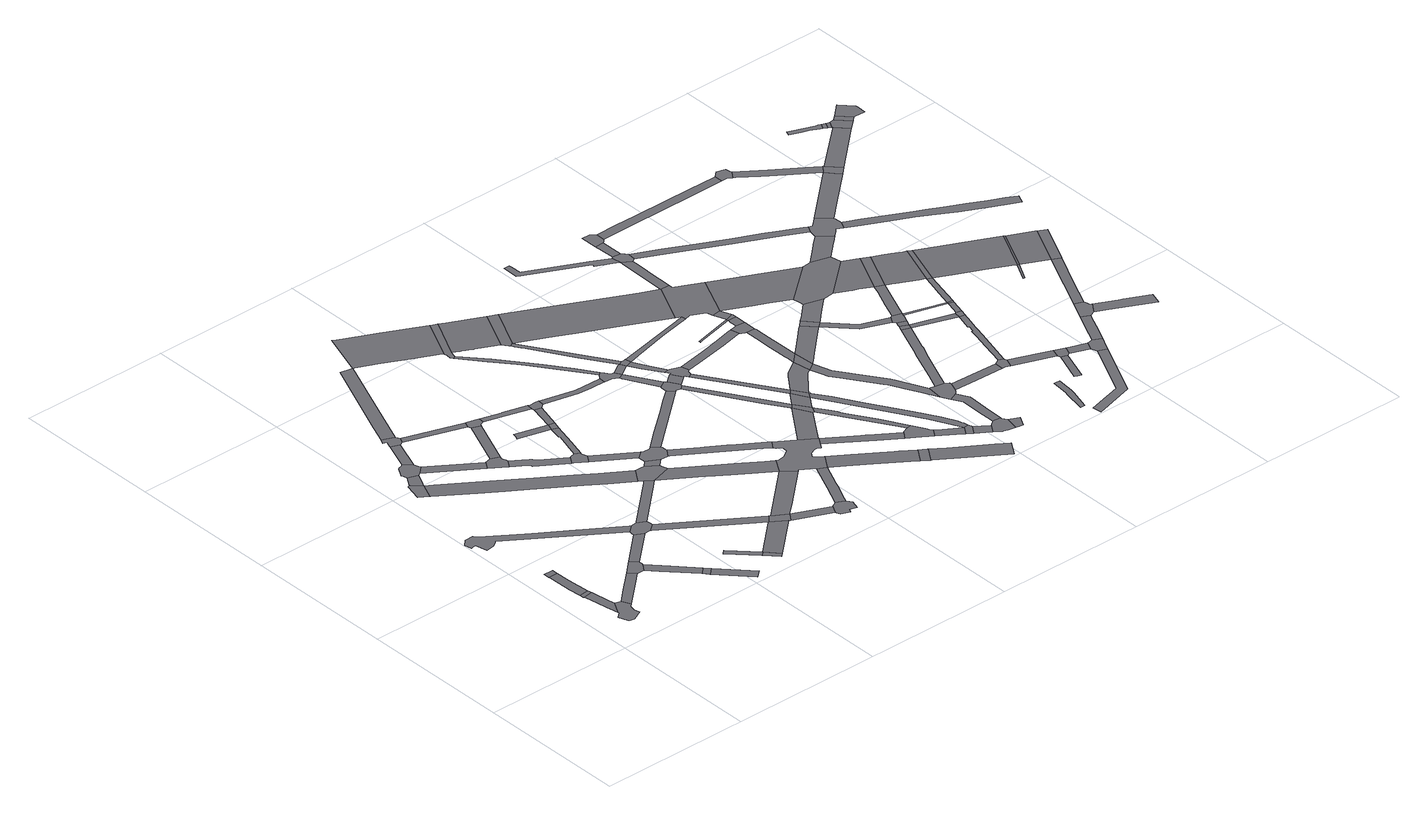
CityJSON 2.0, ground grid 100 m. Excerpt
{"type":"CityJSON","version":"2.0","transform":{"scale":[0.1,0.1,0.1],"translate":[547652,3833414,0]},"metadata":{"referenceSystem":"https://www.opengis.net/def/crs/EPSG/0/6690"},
"CityObjects":{
"road1":{"type":"Road","geometry":[{"type":"MultiSurface","lod":"1","boundaries":[[[0,1,2,3,4,5,6,7,8,9,10,11,12,13]]]}]},
"road2":{"type":"Road","attributes":{"RoadStructureAttribute.sectionType":"1"},"geometry":[{"type":"MultiSurface","lod":"1","boundaries":[[[14,15,16,17,18,19,20,21,2,1]]]}]},
"road3":{"type":"Road","geometry":[{"type":"MultiSurface","lod":"1","boundaries":[[[22,23,24,18,17]]]}]},
"road4":{"type":"Road","attributes":{"RoadStructureAttribute.sectionType":"1"},"geometry":[{"type":"MultiSurface","lod":"1","boundaries":[[[25,26,27,28,29,30,23,22]]]}]},
"road5":{"type":"Road","geometry":[{"type":"MultiSurface","lod":"1","boundaries":[[[31,32,33,27,26]]]}]},
"road6":{"type":"Road","attributes":{"RoadStructureAttribute.sectionType":"1"},"geometry":[{"type":"MultiSurface","lod":"1","boundaries":[[[34,35,13,12,36,37]]]}]},
"road7":{"type":"Road","geometry":[{"type":"MultiSurface","lod":"1","boundaries":[[[38,34,37,39,40,41,42,43,44,45]]]}]},
"road8":{"type":"Road","attributes":{"RoadStructureAttribute.sectionType":"1"},"geometry":[{"type":"MultiSurface","lod":"1","boundaries":[[[46,47,48,49,50,51,52,53,54,55,56,57,58,59,60,61,62,63]]]}]},
"road9":{"type":"Road","geometry":[{"type":"MultiSurface","lod":"1","boundaries":[[[64,65,66,67,68]]]}]},
"road10":{"type":"Road","attributes":{"RoadStructureAttribute.sectionType":"1"},"geometry":[{"type":"MultiSurface","lod":"1","boundaries":[[[69,70,64,68,71,72,73]]]}]},
"road11":{"type":"Road","attributes":{"RoadStructureAttribute.sectionType":"1"},"geometry":[{"type":"MultiSurface","lod":"1","boundaries":[[[74,42,41,75,76,77]]]}]},
"road12":{"type":"Road","geometry":[{"type":"MultiSurface","lod":"1","boundaries":[[[78,79,80,81,82,83,69,73,84,85,86,87]]]}]},
"road13":{"type":"Road","attributes":{"RoadStructureAttribute.sectionType":"1"},"geometry":[{"type":"MultiSurface","lod":"1","boundaries":[[[88,38,45,89,90]]]}]},
"road14":{"type":"Road","geometry":[{"type":"MultiSurface","lod":"1","boundaries":[[[77,76,91,92]]]}]},
"road15":{"type":"Road","attributes":{"RoadStructureAttribute.sectionType":"1"},"geometry":[{"type":"MultiSurface","lod":"1","boundaries":[[[92,91,93,94]]]}]},
"road16":{"type":"Road","attributes":{"RoadStructureAttribute.sectionType":"1"},"geometry":[{"type":"MultiSurface","lod":"1","boundaries":[[[95,78,87,96]]]}]},
"road17":{"type":"Road","attributes":{"RoadStructureAttribute.sectionType":"1"},"geometry":[{"type":"MultiSurface","lod":"1","boundaries":[[[85,84,97,98]]]}]},
"road18":{"type":"Road","geometry":[{"type":"MultiSurface","lod":"1","boundaries":[[[99,63,62,100,101,88,90,102,103,104,105,106]]]}]},
"road19":{"type":"Road","geometry":[{"type":"MultiSurface","lod":"1","boundaries":[[[107,108,109,110,95,96,111,112,113]]]}]},
"road20":{"type":"Road","attributes":{"RoadStructureAttribute.sectionType":"1"},"geometry":[{"type":"MultiSurface","lod":"1","boundaries":[[[114,115,116,117,118,119,120,121,68,67,122,123,124,125,126,127,128,129,130]]]}]},
"road21":{"type":"Road","attributes":{"RoadStructureAttribute.sectionType":"1"},"geometry":[{"type":"MultiSurface","lod":"1","boundaries":[[[131,132,133,134]]]}]},
"road22":{"type":"Road","geometry":[{"type":"MultiSurface","lod":"1","boundaries":[[[135,98,97,136,137,138,139,140,141]]]}]},
"road23":{"type":"Road","geometry":[{"type":"MultiSurface","lod":"1","boundaries":[[[134,133,142,143]]]}]},
"road24":{"type":"Road","attributes":{"RoadStructureAttribute.sectionType":"1"},"geometry":[{"type":"MultiSurface","lod":"1","boundaries":[[[112,111,144,145]]]}]},
"road25":{"type":"Road","attributes":{"RoadStructureAttribute.sectionType":"1"},"geometry":[{"type":"MultiSurface","lod":"1","boundaries":[[[146,147,148,149,99,106,150,151]]]}]},
"road26":{"type":"Road","attributes":{"RoadStructureAttribute.sectionType":"1"},"geometry":[{"type":"MultiSurface","lod":"1","boundaries":[[[152,153,154,155,107,113,156,157]]]}]},
"road27":{"type":"Road","attributes":{"RoadStructureAttribute.sectionType":"1"},"geometry":[{"type":"MultiSurface","lod":"1","boundaries":[[[103,102,158,159,160,161]]]}]},
"road28":{"type":"Road","attributes":{"RoadStructureAttribute.sectionType":"1"},"geometry":[{"type":"MultiSurface","lod":"1","boundaries":[[[162,163,164,137,136,165,166,167,168,169]]]}]},
"road29":{"type":"Road","attributes":{"RoadStructureAttribute.sectionType":"1"},"geometry":[{"type":"MultiSurface","lod":"1","boundaries":[[[170,135,141,171]]]}]},
"road30":{"type":"Road","attributes":{"RoadStructureAttribute.sectionType":"1"},"geometry":[{"type":"MultiSurface","lod":"1","boundaries":[[[160,172,134,143,173]]]}]},
"road31":{"type":"Road","geometry":[{"type":"MultiSurface","lod":"1","boundaries":[[[174,175,145,144,170,171,176,177,178,179]]]}]},
"road32":{"type":"Road","geometry":[{"type":"MultiSurface","lod":"1","boundaries":[[[180,181,182,183,169,168,184,185,186,187,188,189,190]]]}]},
"road33":{"type":"Road","geometry":[{"type":"MultiSurface","lod":"1","boundaries":[[[191,161,160,173,192,193,194,195]]]}]},
"road34":{"type":"Road","geometry":[{"type":"MultiSurface","lod":"1","boundaries":[[[196,197,130,129,146,151,198,199,200,201]]]}]},
"road35":{"type":"Road","geometry":[{"type":"MultiSurface","lod":"1","boundaries":[[[202,203,204,205,206]]]}]},
"road36":{"type":"Road","attributes":{"RoadStructureAttribute.sectionType":"1"},"geometry":[{"type":"MultiSurface","lod":"1","boundaries":[[[205,207,208,209,210,180,190,211,212,213]]]}]},
"road37":{"type":"Road","attributes":{"RoadStructureAttribute.sectionType":"1"},"geometry":[{"type":"MultiSurface","lod":"1","boundaries":[[[186,185,214,215]]]}]},
"road38":{"type":"Road","attributes":{"RoadStructureAttribute.sectionType":"1"},"geometry":[{"type":"MultiSurface","lod":"1","boundaries":[[[216,217,179,178,218,219,220]]]}]},
"road39":{"type":"Road","attributes":{"RoadStructureAttribute.sectionType":"1"},"geometry":[{"type":"MultiSurface","lod":"1","boundaries":[[[221,201,200,222]]]}]},
"road40":{"type":"Road","geometry":[{"type":"MultiSurface","lod":"1","boundaries":[[[206,205,213,223]]]}]},
"road41":{"type":"Road","attributes":{"RoadStructureAttribute.sectionType":"1"},"geometry":[{"type":"MultiSurface","lod":"1","boundaries":[[[194,193,224,225]]]}]},
"road42":{"type":"Road","geometry":[{"type":"MultiSurface","lod":"1","boundaries":[[[226,227,215,214,228,221,222,229,230,231,232,233,234,235]]]}]},
"road43":{"type":"Road","attributes":{"RoadStructureAttribute.sectionType":"1"},"geometry":[{"type":"MultiSurface","lod":"1","boundaries":[[[236,206,223,237]]]}]},
"road44":{"type":"Road","attributes":{"RoadStructureAttribute.sectionType":"1"},"geometry":[{"type":"MultiSurface","lod":"1","boundaries":[[[238,239,240,198,151,241,242,243,244,245,246,247]]]}]},
"road45":{"type":"Road","attributes":{"RoadStructureAttribute.sectionType":"1"},"geometry":[{"type":"MultiSurface","lod":"1","boundaries":[[[246,195,194,248,249,250]]]}]},
"road46":{"type":"Road","geometry":[{"type":"MultiSurface","lod":"1","boundaries":[[[251,252,253,254,220,219,236,237,255,256,257,258]]]}]},
"road47":{"type":"Road","geometry":[{"type":"MultiSurface","lod":"1","boundaries":[[[259,260,261,225,224,262,263,264,265,266,267,268,269,270,271]]]}]},
"road48":{"type":"Road","attributes":{"function":"2","RoadStructureAttribute.sectionType":"1"},"geometry":[{"type":"MultiSurface","lod":"1","boundaries":[[[272,273,274,275,276,277,157,278,279,280,281,282,283]]]}]},
"road49":{"type":"Road","attributes":{"RoadStructureAttribute.sectionType":"1"},"geometry":[{"type":"MultiSurface","lod":"1","boundaries":[[[284,285,286,287,288,289,230,229,290,291,292,293]]]}]},
"road50":{"type":"Road","attributes":{"RoadStructureAttribute.sectionType":"1"},"geometry":[{"type":"MultiSurface","lod":"1","boundaries":[[[294,295,259,271,296,297,298,299,300]]]}]},
"road51":{"type":"Road","attributes":{"RoadStructureAttribute.sectionType":"1"},"geometry":[{"type":"MultiSurface","lod":"1","boundaries":[[[301,302,303,304,258,257,305,306,307,308,309]]]}]},
"road52":{"type":"Road","attributes":{"RoadStructureAttribute.sectionType":"1"},"geometry":[{"type":"MultiSurface","lod":"1","boundaries":[[[310,311,312,313,314,315,316,235,234,317]]]}]},
"road53":{"type":"Road","geometry":[{"type":"MultiSurface","lod":"1","boundaries":[[[318,283,282,319,320,321,322,323,324]]]}]},
"road54":{"type":"Road","attributes":{"RoadStructureAttribute.sectionType":"1"},"geometry":[{"type":"MultiSurface","lod":"1","boundaries":[[[325,326,327,322,321,328,329,330,331,332]]]}]},
"road55":{"type":"Road","geometry":[{"type":"MultiSurface","lod":"1","boundaries":[[[333,293,292,334,335,336,337,338,339,340,247,246,250,341,342,294,300,343,344,345,346,347,348,349,350,351,352,353,354,355,356]]]}]},
"road56":{"type":"Road","attributes":{"function":"2","RoadStructureAttribute.sectionType":"1"},"geometry":[{"type":"MultiSurface","lod":"1","boundaries":[[[357,358,324,323,359,360,361,362,363,364,365,366]]]}]},
"road57":{"type":"Road","geometry":[{"type":"MultiSurface","lod":"1","boundaries":[[[367,368,369,370,371,372,332,331,373,309,308,374,375,376,377,378,379,380,381,382]]]}]},
"road58":{"type":"Road","attributes":{"RoadStructureAttribute.sectionType":"1"},"geometry":[{"type":"MultiSurface","lod":"1","boundaries":[[[383,379,378,384,385,386,387,388]]]}]},
"road59":{"type":"Road","attributes":{"RoadStructureAttribute.sectionType":"1"},"geometry":[{"type":"MultiSurface","lod":"1","boundaries":[[[389,390,391,392,393,394,395,396,397]]]}]},
"road60":{"type":"Road","geometry":[{"type":"MultiSurface","lod":"1","boundaries":[[[366,365,398,390,389,399]]]}]},
"road61":{"type":"Road","attributes":{"RoadStructureAttribute.sectionType":"1"},"geometry":[{"type":"MultiSurface","lod":"1","boundaries":[[[400,401,402,403,404,405,343,300,406,407,408,409,410,411,412,413]]]}]},
"road62":{"type":"Road","attributes":{"RoadStructureAttribute.sectionType":"1"},"geometry":[{"type":"MultiSurface","lod":"1","boundaries":[[[396,414,415,382,381,416,417]]]}]},
"road63":{"type":"Road","geometry":[{"type":"MultiSurface","lod":"1","boundaries":[[[418,419,420,388,387,421,422,423,424,310,317,425,426,427,428,429,430,431,432]]]}]},
"road64":{"type":"Road","geometry":[{"type":"MultiSurface","lod":"1","boundaries":[[[433,434,397,396,417,435,436]]]}]},
"road65":{"type":"Road","attributes":{"RoadStructureAttribute.sectionType":"1"},"geometry":[{"type":"MultiSurface","lod":"1","boundaries":[[[437,356,355,438]]]}]},
"road66":{"type":"Road","attributes":{"RoadStructureAttribute.sectionType":"1"},"geometry":[{"type":"MultiSurface","lod":"1","boundaries":[[[439,432,431,440]]]}]},
"road67":{"type":"Road","attributes":{"RoadStructureAttribute.sectionType":"1"},"geometry":[{"type":"MultiSurface","lod":"1","boundaries":[[[441,442,443,435,417,444,445,446]]]}]},
"road68":{"type":"Road","attributes":{"RoadStructureAttribute.sectionType":"1"},"geometry":[{"type":"MultiSurface","lod":"1","boundaries":[[[447,428,427,448,449,450,437,451]]]}]},
"road69":{"type":"Road","attributes":{"RoadStructureAttribute.sectionType":"1"},"geometry":[{"type":"MultiSurface","lod":"1","boundaries":[[[452,453,454,354,353,455,456,457,458]]]}]},
"road70":{"type":"Road","geometry":[{"type":"MultiSurface","lod":"1","boundaries":[[[459,460,461,462,446,445,463,464,439,440,465,466,467,468,469,470,471,472,473,474]]]}]},
"road71":{"type":"Road","geometry":[{"type":"MultiSurface","lod":"1","boundaries":[[[475,413,412,476,477,478]]]}]},
"road72":{"type":"Road","geometry":[{"type":"MultiSurface","lod":"1","boundaries":[[[451,437,438,479,480]]]}]},
"road73":{"type":"Road","attributes":{"RoadStructureAttribute.sectionType":"1"},"geometry":[{"type":"MultiSurface","lod":"1","boundaries":[[[481,469,468,482,483,484]]]}]},
"road74":{"type":"Road","attributes":{"RoadStructureAttribute.sectionType":"1"},"geometry":[{"type":"MultiSurface","lod":"1","boundaries":[[[483,485,486,487,451,480,488,489,490]]]}]},
"road75":{"type":"Road","attributes":{"RoadStructureAttribute.sectionType":"1"},"geometry":[{"type":"MultiSurface","lod":"1","boundaries":[[[491,492,493,494,495,496,497,480,479,498,499,500]]]}]},
"road76":{"type":"Road","geometry":[{"type":"MultiSurface","lod":"1","boundaries":[[[483,490,501,484]]]}]},
"road77":{"type":"Road","geometry":[{"type":"MultiSurface","lod":"1","boundaries":[[[502,503,504,500,499,505,506,507,458,457,508,509,510,511,512]]]}]},
"road78":{"type":"Road","attributes":{"RoadStructureAttribute.sectionType":"1"},"geometry":[{"type":"MultiSurface","lod":"1","boundaries":[[[513,514,515,478,477,476,516,517,518,519]]]}]},
"road79":{"type":"Road","attributes":{"function":"2","RoadStructureAttribute.sectionType":"1"},"geometry":[{"type":"MultiSurface","lod":"1","boundaries":[[[520,521,522,399,389,523,524,525,526,527,528,529]]]}]},
"road80":{"type":"Road","attributes":{"RoadStructureAttribute.sectionType":"1"},"geometry":[{"type":"MultiSurface","lod":"1","boundaries":[[[530,531,532,533,534,436,435,535,536,537,538,539,540]]]}]},
"road81":{"type":"Road","attributes":{"RoadStructureAttribute.sectionType":"1"},"geometry":[{"type":"MultiSurface","lod":"1","boundaries":[[[541,542,543,544,545,474,473,546,547,548,549,550,551]]]}]},
"road82":{"type":"Road","attributes":{"RoadStructureAttribute.sectionType":"1"},"geometry":[{"type":"MultiSurface","lod":"1","boundaries":[[[552,553,512,511,554,555,556]]]}]},
"road83":{"type":"Road","attributes":{"RoadStructureAttribute.sectionType":"1"},"geometry":[{"type":"MultiSurface","lod":"1","boundaries":[[[557,558,559,560,561,562,563,564,565,566,501,490,567,568,569,556,570]]]}]},
"road84":{"type":"Road","attributes":{"RoadStructureAttribute.sectionType":"1"},"geometry":[{"type":"MultiSurface","lod":"1","boundaries":[[[571,572,573,574,575,576,577,484,501,578,579,580]]]}]},
"road85":{"type":"Road","geometry":[{"type":"MultiSurface","lod":"1","boundaries":[[[581,570,556,555,582,583]]]}]},
"road86":{"type":"Road","attributes":{"RoadStructureAttribute.sectionType":"1"},"geometry":[{"type":"MultiSurface","lod":"1","boundaries":[[[583,582,584,585,586]]]}]},
"road87":{"type":"Road","geometry":[{"type":"MultiSurface","lod":"1","boundaries":[[[587,571,580,588]]]}]},
"road88":{"type":"Road","attributes":{"RoadStructureAttribute.sectionType":"1"},"geometry":[{"type":"MultiSurface","lod":"1","boundaries":[[[589,590,591,592,593,594]]]}]},
"road89":{"type":"Road","attributes":{"RoadStructureAttribute.sectionType":"1"},"geometry":[{"type":"MultiSurface","lod":"1","boundaries":[[[595,596,597,598,599,588,580,600,601,602,603,604,605,606,607,608,609,610,611]]]}]},
"road90":{"type":"Road","geometry":[{"type":"MultiSurface","lod":"1","boundaries":[[[612,613,614,586,585,615,616,617,618,619,620,621,622]]]}]},
"road91":{"type":"Road","attributes":{"RoadStructureAttribute.sectionType":"1"},"geometry":[{"type":"MultiSurface","lod":"1","boundaries":[[[623,624,625,626,627,628,571,587,629,630,631,632]]]}]},
"road92":{"type":"Road","geometry":[{"type":"MultiSurface","lod":"1","boundaries":[[[633,541,551,634,635,623,632,636]]]}]},
"road93":{"type":"Road","attributes":{"RoadStructureAttribute.sectionType":"1"},"geometry":[{"type":"MultiSurface","lod":"1","boundaries":[[[637,638,639,640,641,642,643,644,645,646,647,648,649,650,651,652]]]}]},
"road94":{"type":"Road","attributes":{"RoadStructureAttribute.sectionType":"1"},"geometry":[{"type":"MultiSurface","lod":"1","boundaries":[[[653,654,655,656,657,658,612,622]]]}]},
"road95":{"type":"Road","attributes":{"RoadStructureAttribute.sectionType":"1"},"geometry":[{"type":"MultiSurface","lod":"1","boundaries":[[[620,619,659,660,661,662]]]}]},
"road96":{"type":"Road","attributes":{"RoadStructureAttribute.sectionType":"1"},"geometry":[{"type":"MultiSurface","lod":"1","boundaries":[[[594,663,664,633,636,665]]]}]},
"road97":{"type":"Road","attributes":{"RoadStructureAttribute.sectionType":"1"},"geometry":[{"type":"MultiSurface","lod":"1","boundaries":[[[666,667,668,669]]]}]},
"road98":{"type":"Road","geometry":[{"type":"MultiSurface","lod":"1","boundaries":[[[670,669,668,589,594,665]]]}]},
"road99":{"type":"Road","geometry":[{"type":"MultiSurface","lod":"1","boundaries":[[[671,672,611,610,656,655,673,674,675,676,677,678,679,680,681,682]]]}]},
"road100":{"type":"Road","attributes":{"RoadStructureAttribute.sectionType":"1"},"geometry":[{"type":"MultiSurface","lod":"1","boundaries":[[[683,684,685,686,687,587,588,688,689,690,691,692,693,694,695]]]}]},
"road101":{"type":"Road","geometry":[{"type":"MultiSurface","lod":"1","boundaries":[[[529,528,696,530,540,697,698,699,667,666,700,701,702,703,704]]]}]},
"road102":{"type":"Road","attributes":{"RoadStructureAttribute.sectionType":"1"},"geometry":[{"type":"MultiSurface","lod":"1","boundaries":[[[645,705,706,707,529,704,708,709,710,711,712]]]}]},
"road103":{"type":"Road","geometry":[{"type":"MultiSurface","lod":"1","boundaries":[[[713,683,695,714]]]}]},
"road104":{"type":"Road","geometry":[{"type":"MultiSurface","lod":"1","boundaries":[[[715,646,645,712,716,717,718,719,720]]]}]},
"road105":{"type":"Road","attributes":{"RoadStructureAttribute.sectionType":"1"},"geometry":[{"type":"MultiSurface","lod":"1","boundaries":[[[721,722,715,720]]]}]},
"road106":{"type":"Road","attributes":{"RoadStructureAttribute.sectionType":"1"},"geometry":[{"type":"MultiSurface","lod":"1","boundaries":[[[723,724,676,675,725,726,727]]]}]},
"road107":{"type":"Road","attributes":{"RoadStructureAttribute.sectionType":"1"},"geometry":[{"type":"MultiSurface","lod":"1","boundaries":[[[728,729,730,731,732,682,681,733,734,735,736,737,738,739,740]]]}]},
"road108":{"type":"Road","geometry":[{"type":"MultiSurface","lod":"1","boundaries":[[[741,742,722,721,743,744,745,746]]]}]},
"road109":{"type":"Road","attributes":{"RoadStructureAttribute.sectionType":"1"},"geometry":[{"type":"MultiSurface","lod":"1","boundaries":[[[747,748,749,713,714,750,751,752,753,754]]]}]},
"road110":{"type":"Road","attributes":{"RoadStructureAttribute.sectionType":"1"},"geometry":[{"type":"MultiSurface","lod":"1","boundaries":[[[755,714,695,756,757,758]]]}]},
"road111":{"type":"Road","attributes":{"function":"2","RoadStructureAttribute.sectionType":"1"},"geometry":[{"type":"MultiSurface","lod":"1","boundaries":[[[759,760,761,700,666,762,763,764,765,766]]]}]},
"road112":{"type":"Road","attributes":{"RoadStructureAttribute.sectionType":"1"},"geometry":[{"type":"MultiSurface","lod":"1","boundaries":[[[767,768,769,770,771,772,773,774,775,776,777,778]]]}]},
"road113":{"type":"Road","geometry":[{"type":"MultiSurface","lod":"1","boundaries":[[[779,780,781,727,726,782,783,784,785,786,787]]]}]},
"road114":{"type":"Road","geometry":[{"type":"MultiSurface","lod":"1","boundaries":[[[788,728,740,789]]]}]},
"road115":{"type":"Road","attributes":{"RoadStructureAttribute.sectionType":"1"},"geometry":[{"type":"MultiSurface","lod":"1","boundaries":[[[790,791,792,788,789,793,794]]]}]},
"road116":{"type":"Road","geometry":[{"type":"MultiSurface","lod":"1","boundaries":[[[795,758,757,790,794,796,797,798,799]]]}]},
"road117":{"type":"Road","attributes":{"RoadStructureAttribute.sectionType":"1"},"geometry":[{"type":"MultiSurface","lod":"1","boundaries":[[[800,784,783,801,802,803]]]}]},
"road118":{"type":"Road","attributes":{"RoadStructureAttribute.sectionType":"1"},"geometry":[{"type":"MultiSurface","lod":"1","boundaries":[[[789,740,804,805]]]}]},
"road119":{"type":"Road","attributes":{"RoadStructureAttribute.sectionType":"1"},"geometry":[{"type":"MultiSurface","lod":"1","boundaries":[[[806,807,808,809,810,811,812,813]]]}]},
"road120":{"type":"Road","geometry":[{"type":"MultiSurface","lod":"1","boundaries":[[[814,815,766,765,816,747,754,817,818,819]]]}]},
"road121":{"type":"Road","attributes":{"RoadStructureAttribute.sectionType":"1"},"geometry":[{"type":"MultiSurface","lod":"1","boundaries":[[[804,820,821,822,823,824,825,826,827,828,829,779,787,830,831,832,833,834,835]]]}]},
"road122":{"type":"Road","geometry":[{"type":"MultiSurface","lod":"1","boundaries":[[[836,837,838,839,840]]]}]},
"road123":{"type":"Road","attributes":{"RoadStructureAttribute.sectionType":"1"},"geometry":[{"type":"MultiSurface","lod":"1","boundaries":[[[841,842,843,844,845,846,847,848,717,716,849,850,851,852,853]]]}]},
"road124":{"type":"Road","attributes":{"RoadStructureAttribute.sectionType":"1"},"geometry":[{"type":"MultiSurface","lod":"1","boundaries":[[[854,855,856,795,799,857,858,859,860]]]}]},
"road125":{"type":"Road","attributes":{"RoadStructureAttribute.sectionType":"1"},"geometry":[{"type":"MultiSurface","lod":"1","boundaries":[[[798,797,861,862]]]}]},
"road126":{"type":"Road","geometry":[{"type":"MultiSurface","lod":"1","boundaries":[[[803,802,836,840,863,864]]]}]},
"road127":{"type":"Road","attributes":{"function":"2","RoadStructureAttribute.sectionType":"1"},"geometry":[{"type":"MultiSurface","lod":"1","boundaries":[[[865,818,817,866,867,868,869,854,870]]]}]},
"road128":{"type":"Road","geometry":[{"type":"MultiSurface","lod":"1","boundaries":[[[871,872,873,805,804,835,874]]]}]},
"road129":{"type":"Road","attributes":{"RoadStructureAttribute.sectionType":"1"},"geometry":[{"type":"MultiSurface","lod":"1","boundaries":[[[875,876,877,878,746,745,879,880,881,882,883]]]}]},
"road130":{"type":"Road","attributes":{"RoadStructureAttribute.sectionType":"1"},"geometry":[{"type":"MultiSurface","lod":"1","boundaries":[[[861,884,871,874,885]]]}]},
"road131":{"type":"Road","attributes":{"RoadStructureAttribute.sectionType":"1"},"geometry":[{"type":"MultiSurface","lod":"1","boundaries":[[[886,864,863,887,888]]]}]},
"road132":{"type":"Road","geometry":[{"type":"MultiSurface","lod":"1","boundaries":[[[862,861,885,889]]]}]},
"road133":{"type":"Road","geometry":[{"type":"MultiSurface","lod":"1","boundaries":[[[870,854,860,890]]]}]},
"road134":{"type":"Road","attributes":{"RoadStructureAttribute.sectionType":"1"},"geometry":[{"type":"MultiSurface","lod":"1","boundaries":[[[891,892,893,862,889,894,895]]]}]},
"road135":{"type":"Road","geometry":[{"type":"MultiSurface","lod":"1","boundaries":[[[896,897,898,888,887,899,900,806,813,901,902,903]]]}]},
"road136":{"type":"Road","attributes":{"RoadStructureAttribute.sectionType":"1"},"geometry":[{"type":"MultiSurface","lod":"1","boundaries":[[[904,905,906,907,908,814,819,909,910,911]]]}]},
"road137":{"type":"Road","attributes":{"function":"2","RoadStructureAttribute.sectionType":"1"},"geometry":[{"type":"MultiSurface","lod":"1","boundaries":[[[912,913,914,915,890,860,916,917,918,919,920,921]]]}]},
"road138":{"type":"Road","attributes":{"RoadStructureAttribute.sectionType":"1"},"geometry":[{"type":"MultiSurface","lod":"1","boundaries":[[[922,923,924,896,903,925,926,927,928]]]}]},
"road139":{"type":"Road","geometry":[{"type":"MultiSurface","lod":"1","boundaries":[[[921,920,891,895,929]]]}]},
"road140":{"type":"Road","geometry":[{"type":"MultiSurface","lod":"1","boundaries":[[[930,931,932,853,852,933,934,904,911,935,936,937,938,939,940]]]}]},
"road141":{"type":"Road","geometry":[{"type":"MultiSurface","lod":"1","boundaries":[[[941,942,943,922,928,944,945,946,947,948]]]}]},
"road142":{"type":"Road","geometry":[{"type":"MultiSurface","lod":"1","boundaries":[[[949,883,882,950,951,952,953,954,955]]]}]},
"road143":{"type":"Road","attributes":{"function":"2","RoadStructureAttribute.sectionType":"1"},"geometry":[{"type":"MultiSurface","lod":"1","boundaries":[[[956,957,929,895,958,959,960,961,962,963]]]}]},
"road144":{"type":"Road","attributes":{"RoadStructureAttribute.sectionType":"1"},"geometry":[{"type":"MultiSurface","lod":"1","boundaries":[[[962,964,965,966,967]]]}]},
"road145":{"type":"Road","attributes":{"RoadStructureAttribute.sectionType":"1"},"geometry":[{"type":"MultiSurface","lod":"1","boundaries":[[[968,969,945,944,970,971,972]]]}]},
"road146":{"type":"Road","attributes":{"RoadStructureAttribute.sectionType":"1"},"geometry":[{"type":"MultiSurface","lod":"1","boundaries":[[[973,974,975,976,941,948,977,978,979]]]}]},
"road147":{"type":"Road","attributes":{"RoadStructureAttribute.sectionType":"1"},"geometry":[{"type":"MultiSurface","lod":"1","boundaries":[[[980,981,982,983,930,940,984,985]]]}]},
"road148":{"type":"Road","attributes":{"RoadStructureAttribute.sectionType":"1"},"geometry":[{"type":"MultiSurface","lod":"1","boundaries":[[[986,987,952,951,988,989,990,991,982,992]]]}]},
"road149":{"type":"Road","attributes":{"RoadStructureAttribute.sectionType":"1"},"geometry":[{"type":"MultiSurface","lod":"1","boundaries":[[[963,962,967,993]]]}]},
"road150":{"type":"Road","attributes":{"function":"2","RoadStructureAttribute.sectionType":"1"},"geometry":[{"type":"MultiSurface","lod":"1","boundaries":[[[994,995,993,967,973,996]]]}]},
"road151":{"type":"Road","attributes":{"RoadStructureAttribute.sectionType":"1"},"geometry":[{"type":"MultiSurface","lod":"1","boundaries":[[[997,998,999,1000,1001,1002,1003,1004,1005,1006,1007,938,937,1008,1009,1010,1011,1012,1013,1014,1015,1016,1017]]]}]},
"road152":{"type":"Road","geometry":[{"type":"MultiSurface","lod":"1","boundaries":[[[1018,992,982,981,980,985,1019,1020,1021,1022]]]}]},
"road153":{"type":"Road","geometry":[{"type":"MultiSurface","lod":"1","boundaries":[[[996,973,979,1023]]]}]},
"road154":{"type":"Road","attributes":{"RoadStructureAttribute.sectionType":"1"},"geometry":[{"type":"MultiSurface","lod":"1","boundaries":[[[1024,1025,1022,1021,1020,1019,1026]]]}]},
"road155":{"type":"Road","attributes":{"RoadStructureAttribute.sectionType":"1"},"geometry":[{"type":"MultiSurface","lod":"1","boundaries":[[[1027,1028,1029,1030,1031,1032,1033,1034,1035,1036]]]}]},
"road156":{"type":"Road","geometry":[{"type":"MultiSurface","lod":"1","boundaries":[[[1037,1036,1035,1038,1039]]]}]},
"road157":{"type":"Road","attributes":{"RoadStructureAttribute.sectionType":"1"},"geometry":[{"type":"MultiSurface","lod":"1","boundaries":[[[1040,1041,1039,1038,1042,1043,1044]]]}]},
"road158":{"type":"Road","geometry":[{"type":"MultiSurface","lod":"1","boundaries":[[[1045,1046,1044,1043,1024,1026,1047]]]}]},
"road159":{"type":"Road","attributes":{"RoadStructureAttribute.sectionType":"1"},"geometry":[{"type":"MultiSurface","lod":"1","boundaries":[[[1048,1049,1045,1047,1050]]]}]},
"road160":{"type":"Road","geometry":[{"type":"MultiSurface","lod":"1","boundaries":[[[1051,1048,1050,1052,1053,1054,1055,1056]]]}]}
},
"vertices":[
[287,372,0],[259,382,0],[211,295,0],[212,289,0],[179,259,0],[199,197,0],[210,193,0],[237,183,0],[307,219,0],[297,255,0],[300,268,0],[306,295,0],[327,314,0],[297,369,0],
[258,387,0],[247,449,0],[235,527,0],[232,549,0],[169,541,0],[173,527,0],[186,448,0],[197,377,0],
[228,577,0],[164,571,0],[164,542,0],
[218,728,0],[216,826,0],[153,824,0],[153,817,0],[158,652,0],[164,576,0],
[215,864,0],[151,863,0],[150,824,0],
[514,567,0],[386,450,0],[477,451,0],[555,522,0],
[602,647,0],[568,522,0],[589,521,0],[603,520,0],[640,569,0],[641,583,0],[641,589,0],[641,604,0],
[842,913,0],[653,1041,0],[557,1105,0],[409,1205,0],[345,1248,0],[121,1400,0],[101,1423,0],[42,1422,0],[7,1386,0],[19,1339,0],[54,1348,0],[70,1264,0],[130,1275,0],[139,1282,0],[155,1293,0],[164,1300,0],[803,868,0],[848,908,0],
[177,2053,0],[160,2047,0],[129,1928,0],[186,1892,0],[234,1995,0],
[216,2120,0],[180,2058,0],[243,2015,0],[245,2019,0],[283,2096,0],
[747,454,0],[665,453,0],[831,277,0],[874,318,0],
[283,2237,0],[269,2231,0],[249,2224,0],[242,2221,0],[205,2159,0],[207,2153,0],[302,2106,0],[348,2150,0],[344,2157,0],[331,2193,0],
[802,831,0],[849,793,0],[856,799,0],
[862,242,0],[907,283,0],
[1049,43,0],[1094,83,0],
[351,2419,0],[408,2398,0],
[623,1890,0],[657,1941,0],
[892,912,0],[803,855,0],[802,844,0],[900,803,0],[950,842,0],[949,854,0],[949,871,0],[948,886,0],
[360,2507,0],[346,2475,0],[369,2465,0],[361,2445,0],[434,2410,0],[451,2447,0],[438,2475,0],
[1065,1433,0],[949,1511,0],[851,1577,0],[758,1640,0],[652,1713,0],[550,1781,0],[450,1849,0],[283,1962,0],[192,1888,0],[414,1736,0],[546,1648,0],[663,1569,0],[763,1501,0],[920,1396,0],[1034,1318,0],[1177,1224,0],[1239,1316,0],
[1081,373,0],[1056,348,0],[1210,189,0],[1237,214,0],
[700,1952,0],[727,1820,0],[761,1870,0],[757,1885,0],[754,1898,0],[750,1914,0],[756,1929,0],
[1286,107,0],[1312,131,0],
[820,2282,0],[835,2321,0],
[1207,1203,0],[1203,1200,0],[1188,1186,0],[900,920,0],[1227,1143,0],[1255,1170,0],
[639,3176,0],[412,2634,0],[405,2615,0],[388,2576,0],[524,2682,0],[722,3163,0],
[908,797,0],[1403,460,0],[1462,420,0],[1506,467,0],
[898,1765,0],[875,1790,0],[865,1799,0],[819,1758,0],[829,1740,0],[832,1735,0],[1018,1611,0],[1052,1663,0],
[828,2261,0],[884,2237,0],
[1456,414,0],[1558,357,0],
[909,2302,0],[853,2317,0],[889,2249,0],[901,2253,0],[916,2259,0],[921,2299,0],
[1094,1674,0],[1090,1673,0],[1064,1666,0],[1063,1665,0],[1027,1605,0],[1100,1557,0],[1134,1608,0],[1127,1627,0],[1124,1635,0],[1121,1647,0],[1124,1656,0],
[1507,466,0],[1563,354,0],[1569,351,0],[1607,403,0],[1514,461,0],
[1282,1316,0],[1245,1316,0],[1394,1209,0],[1382,1249,0],[1377,1262,0],[1307,1316,0],
[965,2050,0],[958,2027,0],[951,2003,0],[1158,1945,0],[1175,1993,0],
[1139,1862,0],[1142,1861,0],[1144,1859,0],[1147,1857,0],[1170,1820,0],[1191,1894,0],[1202,1932,0],
[1340,1398,0],[1391,1439,0],
[1063,2260,0],[1059,2261,0],[1052,2221,0],[1214,2176,0],[1219,2217,0],
[1344,1351,0],[1422,1305,0],
[1216,1981,0],
[1813,243,0],[1841,298,0],
[1446,1427,0],[1407,1428,0],[1340,1393,0],[1475,1301,0],[1514,1356,0],[1511,1358,0],[1510,1369,0],[1510,1390,0],[1509,1403,0],[1459,1437,0],
[1219,2160,0],[1264,2148,0],
[1857,896,0],[1714,995,0],[1497,1142,0],[1496,1008,0],[1497,1007,0],[1537,980,0],[1546,974,0],[1619,925,0],[1851,769,0],[1909,864,0],
[1614,409,0],[1675,463,0],[1933,699,0],
[1282,2213,0],[1280,2214,0],[1272,2214,0],[1237,2213,0],[1283,2165,0],[1287,2168,0],[1289,2170,0],[1295,2210,0],
[1878,318,0],[1861,309,0],[1855,306,0],[1817,235,0],[1822,224,0],[1828,212,0],[1883,189,0],[1893,214,0],[1941,200,0],[1957,258,0],[1945,274,0],[1938,284,0],[1933,291,0],
[1215,3261,0],[1164,3285,0],[1073,3329,0],[996,3367,0],[830,3447,0],[820,3452,0],[733,3158,0],[874,3092,0],[1055,3004,0],[1183,2941,0],[1208,2929,0],[1340,3201,0],
[1999,1035,0],[1821,1153,0],[1804,1164,0],[1697,1235,0],[1678,1247,0],[1516,1354,0],[1487,1300,0],[1965,983,0],[1982,972,0],[2017,1023,0],
[2026,646,0],[1948,465,0],[1960,349,0],[1985,401,0],[2001,435,0],[2014,466,0],[2081,617,0],
[1705,2150,0],[1531,2154,0],[1521,2154,0],[1312,2206,0],[1299,2168,0],[1518,2117,0],[1612,2113,0],[1706,2110,0],[1708,2149,0],
[1907,1807,0],[1837,1750,0],[1823,1739,0],[1746,1675,0],[1730,1662,0],[1587,1544,0],[1573,1533,0],[1948,1769,0],
[1359,3192,0],[1211,2903,0],[1207,2873,0],[1220,2855,0],[1239,2870,0],[1249,2909,0],[1384,3179,0],
[1665,2325,0],[1561,2476,0],[1376,2712,0],[1341,2701,0],[1450,2570,0],[1482,2530,0],[1731,2185,0],[1750,2199,0],
[2140,941,0],[1992,956,0],[2025,933,0],[2024,928,0],[2020,895,0],[1970,863,0],[1920,856,0],[1916,858,0],[1943,708,0],[2028,651,0],[2145,710,0],[2124,724,0],[2107,736,0],[2086,753,0],[2106,782,0],[2149,801,0],[2163,802,0],[2186,787,0],[2201,810,0],[2203,812,0],[2209,822,0],[2238,870,0],[2236,872,0],[2142,940,0],
[1543,3101,0],[1429,3156,0],[1296,2886,0],[1304,2883,0],[1324,2873,0],[1360,2855,0],[1367,2852,0],[1372,2850,0],[1514,2783,0],[1644,3053,0],
[1807,2144,0],[1804,2142,0],[1790,2143,0],[1789,2144,0],[1785,2149,0],[1765,2177,0],[1725,2177,0],[1707,2109,0],[1758,2107,0],[1776,2097,0],[1792,2089,0],[1794,2084,0],[1831,2100,0],[1830,2102,0],[1833,2101,0],[1809,2141,0],
[1840,2084,0],[1801,2072,0],[1803,2067,0],[1805,2064,0],[1914,1860,0],[1959,1887,0],
[1573,2752,0],[1548,2734,0],[1560,2716,0],[1581,2684,0],[1585,2678,0],[1756,2391,0],[1857,2235,0],[1889,2187,0],[1917,2204,0],
[1541,2743,0],[1704,3024,0],
[2500,471,0],[2478,486,0],[2270,625,0],[2206,668,0],[2183,683,0],[2176,688,0],[2088,612,0],[2113,595,0],[2143,574,0],[2171,555,0],[2300,469,0],[2479,349,0],[2521,317,0],[2586,412,0],
[1885,2186,0],[1878,2184,0],[1903,2144,0],[1907,2146,0],
[1970,1868,0],[1970,1869,0],[1965,1878,0],[1912,1848,0],[1910,1829,0],[1908,1819,0],[1908,1817,0],[1953,1774,0],[1983,1768,0],[1985,1768,0],[2013,1792,0],[2010,1798,0],[2008,1800,0],[2017,1803,0],[1974,1872,0],
[1922,2196,0],[1919,2201,0],[1951,2161,0],[1946,2201,0],
[2331,1206,0],[2391,1092,0],
[2035,1920,0],[2080,1850,0],
[2053,1970,0],[1995,2079,0],[1990,2089,0],[1955,2069,0],[2026,1954,0],[2058,1962,0],
[2345,1244,0],[2243,1340,0],[2328,1210,0],[2329,1209,0],[2353,1232,0],
[2475,711,0],[2465,719,0],[2441,734,0],[2438,665,0],[2476,639,0],[2610,548,0],[2644,598,0],
[2126,1938,0],[2119,1940,0],[2109,1943,0],[2079,1954,0],[2038,1936,0],[2046,1922,0],[2088,1854,0],[2090,1850,0],[2093,1845,0],[2102,1830,0],[2129,1847,0],[2130,1853,0],[2133,1873,0],[2139,1876,0],[2149,1880,0],[2134,1936,0],
[2588,411,0],[2571,283,0],[2633,374,0],[2635,378,0],
[2400,1089,0],[2421,1133,0],
[2435,1366,0],[2418,1326,0],[2421,1320,0],[2446,1351,0],
[2411,1308,0],[2361,1241,0],[2356,1235,0],[2423,1136,0],[2470,1205,0],[2478,1219,0],
[2627,795,0],[2523,964,0],[2507,990,0],[2499,1006,0],[2472,1053,0],[2428,1122,0],[2422,1132,0],[2464,985,0],[2691,618,0],[2719,625,0],
[2505,1258,0],
[2777,516,0],[2762,546,0],[2734,598,0],[2685,616,0],[2654,603,0],[2648,600,0],[2661,513,0],[2721,473,0],[2724,471,0],[2752,452,0],[2786,503,0],
[2961,159,0],[2956,162,0],[2726,316,0],[2579,278,0],[2714,187,0],[2970,15,0],[3033,111,0],
[2560,2609,0],[2456,2658,0],[1966,2898,0],[1603,2737,0],[1767,2659,0],[1946,2572,0],[2126,2485,0],[2282,2407,0],[2438,2332,0],[2569,2605,0],
[2473,2314,0],[2459,2310,0],[2436,2305,0],[2419,2302,0],[1950,2202,0],[1955,2163,0],[2031,2184,0],[2264,2242,0],[2425,2274,0],[2460,2281,0],[2477,2285,0],
[2594,2029,0],[2563,2023,0],[2463,2001,0],[2325,1971,0],[2229,1953,0],[2238,1897,0],[2366,1922,0],[2463,1940,0],[2504,1950,0],[2546,1959,0],[2607,1971,0],
[2831,474,0],[2798,495,0],[2854,382,0],[2899,352,0],[2935,406,0],
[2964,434,0],[2963,441,0],[2961,446,0],[2950,480,0],[2909,572,0],[2823,722,0],[2660,995,0],[2578,1142,0],[2510,1246,0],[2509,1249,0],[2579,1047,0],[2841,602,0],[2923,432,0],[2969,412,0],
[2645,1546,0],[2552,1486,0],[2550,1484,0],[2547,1480,0],[2532,1464,0],[2469,1381,0],[2447,1352,0],[2527,1285,0],[2635,1415,0],[2663,1427,0],
[2974,390,0],[2937,326,0],[2976,383,0],
[2994,288,0],[3028,265,0],[3066,322,0],
[2707,1604,0],[2717,1464,0],
[2645,2126,0],[2384,2062,0],[2384,2056,0],[2385,2049,0],[2386,2050,0],[2647,2111,0],
[2958,1029,0],[2946,1055,0],[2888,1141,0],[2752,1342,0],[2742,1379,0],[2663,1426,0],[2684,1361,0],[2702,1307,0],[2740,1250,0],[2805,1155,0],[2883,1039,0],[2899,1017,0],[2905,1004,0],[2945,923,0],[2993,824,0],[3037,731,0],[3049,838,0],
[3100,347,0],[3094,342,0],[3071,325,0],[3048,251,0],[3076,232,0],[3080,229,0],[3109,223,0],[3157,212,0],[3177,306,0],[3156,336,0],[3156,341,0],
[2646,1949,0],[2646,1869,0],[2646,1745,0],[2646,1620,0],[2646,1604,0],[2646,1564,0],[2708,1742,0],[2707,1830,0],[2706,1937,0],[2706,1949,0],
[2645,2041,0],[2620,1963,0],[2636,1954,0],[2706,2037,0],
[2042,3355,0],[2039,3247,0],[2063,3235,0],[2078,3228,0],[2438,3050,0],[2446,3046,0],[2441,3031,0],[2574,2965,0],[2580,2962,0],[2570,3023,0],[2454,3083,0],[2389,3117,0],[2093,3260,0],[2085,3264,0],[2082,3341,0],[2082,3354,0],
[3160,478,0],[3166,617,0],[3126,694,0],[3069,670,0],[3105,601,0],[3102,477,0],
[3178,208,0],[3195,204,0],[3204,202,0],[3241,270,0],
[2647,2098,0],[2647,2096,0],[2706,2111,0],
[2677,2218,0],[2620,2209,0],[2647,2126,0],[2702,2145,0],
[2706,2136,0],
[3078,833,0],[3063,835,0],[3132,701,0],[3144,717,0],[3151,726,0],[3172,786,0],[3173,796,0],[3173,801,0],[3160,806,0],[3155,810,0],[3146,816,0],[3089,831,0],
[2916,1802,0],[2894,1783,0],[2858,1749,0],[2787,1678,0],[2716,1613,0],[2726,1472,0],[2728,1474,0],[2738,1484,0],[2764,1509,0],[2792,1536,0],[2865,1605,0],[2976,1709,0],[2989,1721,0],
[2459,2322,0],[2515,2295,0],[2607,2251,0],[2617,2218,0],[2802,2491,0],[2731,2527,0],[2631,2575,0],[2631,2589,0],[2631,2603,0],
[2579,2936,0],[2579,2924,0],[2575,2821,0],[2635,2792,0],[2636,2801,0],[2640,2894,0],[2640,2896,0],[2640,2924,0],
[2952,1836,0],[3026,1754,0],
[2582,3032,0],[2659,2936,0],[2669,2994,0],[2654,3010,0],[2650,3014,0],[2638,3026,0],
[2636,3175,0],[2580,3174,0],
[3474,776,0],[3325,781,0],[3262,722,0],[3498,715,0],[3500,774,0],
[3322,1389,0],[3293,1317,0],[3237,1184,0],[3211,1122,0],[3131,931,0],[3205,955,0],[3258,1080,0],[3297,1171,0],[3304,1190,0],[3335,1265,0],[3375,1361,0],[3377,1367,0],[3378,1366,0],
[2633,3289,0],[2578,3288,0],[2648,3186,0],[2654,3192,0],[2664,3202,0],[2662,3262,0],
[3078,1953,0],[2999,1879,0],[2977,1858,0],[3037,1763,0],[3038,1764,0],[3074,1798,0],[3124,1845,0],[3202,1919,0],
[3181,1590,0],[3152,1552,0],[3337,1481,0],[3362,1522,0],
[3159,2321,0],[3075,2362,0],[2976,2410,0],[2692,2211,0],[2848,2134,0],[2939,2091,0],[3069,2028,0],[3326,2240,0],
[3639,262,0],[3647,290,0],[3658,401,0],[3658,402,0],[3638,404,0],[3618,405,0],[3604,292,0],[3600,272,0],[3598,265,0],[3571,134,0],[3568,120,0],[3598,119,0],
[3534,793,0],[3532,792,0],[3527,789,0],[3517,714,0],[3549,702,0],[3572,764,0],[3568,774,0],[3566,781,0],[3566,782,0],
[3336,1422,0],[3391,1399,0],
[3352,1460,0],[3348,1450,0],[3343,1440,0],[3392,1401,0],[3407,1437,0],
[3379,1527,0],[3425,1480,0],[3430,1490,0],[3435,1505,0],[3437,1510,0],
[3765,687,0],[3669,657,0],[3814,603,0],[3836,660,0],
[3660,1271,0],[3664,1310,0],
[4020,491,0],[4018,486,0],[3849,134,0],[3752,106,0],[3618,71,0],[3624,9,0],[3892,83,0],[4076,464,0],
[3387,2246,0],[3372,2244,0],[3075,1979,0],[3277,1927,0],[3528,2140,0],[3515,2211,0],
[3657,1260,0],[3635,1186,0],[3628,1160,0],[3632,1159,0],[3637,1159,0],[3622,1109,0],[3614,1109,0],[3612,1100,0],[3604,1059,0],[3575,950,0],[3579,827,0],[3640,1051,0],[3674,1177,0],[3675,1179,0],[3692,1242,0],[3697,1261,0],
[3822,582,0],[3749,380,0],[3768,373,0],[3791,365,0],[3864,566,0],
[3597,2540,0],[3559,2559,0],[3472,2602,0],[3376,2650,0],[3346,2663,0],[3205,2732,0],[3011,2826,0],[2845,2909,0],[2900,2819,0],[3182,2683,0],[3448,2553,0],[3595,2479,0],[3621,2528,0],
[3498,1818,0],[3477,1762,0],[3426,1641,0],[3439,1516,0],[3503,1669,0],[3504,1672,0],[3555,1794,0],
[3702,1413,0],[3706,1428,0],
[3883,577,0],[3905,633,0],
[3609,2100,0],[3362,1886,0],[3383,1875,0],[3417,1860,0],[3499,1820,0],[3628,2091,0],
[3674,1314,0],[3672,1313,0],[3665,1310,0],[3709,1304,0],
[3366,3261,0],[3193,3261,0],[2957,3262,0],[2813,3262,0],[2845,3203,0],[3139,3202,0],[3301,3201,0],[3560,3201,0],[3560,3260,0],
[3700,1403,0],[3736,1403,0],
[3933,622,0],[4004,530,0],[4031,585,0],
[3740,1419,0],
[3682,2064,0],
[3775,1682,0],[3752,1593,0],[3732,1523,0],[3776,1547,0],[3808,1669,0],
[4070,592,0],[4059,590,0],[4049,588,0],[4009,518,0],[4016,501,0],[4088,487,0],[4109,531,0],[4126,565,0],
[3585,2427,0],[3519,2368,0],[3518,2367,0],[3449,2303,0],[3413,2270,0],[3616,2305,0],[3623,2311,0],[3673,2358,0],
[3858,1979,0],[3795,2009,0],[3743,2034,0],[3685,2063,0],[3563,1790,0],[3609,1767,0],[3613,1765,0],[3737,1704,0],[3776,1686,0],[3877,1970,0],
[4175,811,0],[4168,797,0],[4126,708,0],[4184,686,0],[4223,771,0],[4227,779,0],[4230,785,0],
[3907,1955,0],
[3702,2566,0],[3681,2547,0],[3645,2515,0],[3593,2466,0],[3590,2449,0],[3707,2389,0],[3724,2406,0],[3766,2385,0],[3792,2438,0],[3788,2483,0],[3787,2497,0],
[4237,939,0],[4216,896,0],[4186,833,0],[4268,800,0],[4315,869,0],[4301,876,0],[4296,895,0],[4291,914,0],
[3599,3294,0],[3606,3201,0],[3628,3185,0],[3663,3233,0],[3660,3247,0],[3656,3269,0],[3655,3276,0],
[4240,1795,0],[4059,1882,0],[3810,1668,0],[3913,1618,0],[4089,1532,0],[4247,1455,0],[4259,1449,0],[4391,1721,0],
[4192,1324,0],[4197,1322,0],[4201,1320,0],[4270,1444,0],
[4479,788,0],[4455,800,0],[4348,763,0],[4612,634,0],[4636,712,0],
[4439,1364,0],[4402,1285,0],[4326,1128,0],[4243,952,0],[4336,1008,0],[4437,1217,0],[4494,1336,0],
[4093,2838,0],[4092,2839,0],[4051,2885,0],[4044,2879,0],[3904,2603,0],[4125,2803,0],
[4009,2990,0],[3833,3113,0],[3642,3175,0],[3757,3092,0],[3874,3008,0],[3909,2984,0],[4089,2934,0],
[4402,1716,0],
[4563,1639,0],[4419,1708,0],[4571,1636,0],
[4705,1982,0],[4661,2005,0],[4569,2051,0],[4453,2109,0],[4353,2160,0],[4241,2218,0],[4176,2248,0],[4047,2313,0],[3898,2386,0],[3821,2424,0],[3804,2432,0],[3857,2340,0],[3996,2271,0],[4144,2198,0],[4212,2163,0],[4230,2153,0],[4362,2077,0],[4540,1989,0],[4639,1941,0],[4703,1909,0],[4730,1970,0],
[4094,2930,0],[4172,2846,0],[4134,2888,0],[4132,2890,0],[4098,2928,0],
[4627,1607,0],
[4397,3194,0],[4386,3184,0],[4468,3115,0],
[4349,3265,0],[4333,3270,0],[4197,3322,0],[4169,3332,0],[4157,3302,0],[4229,3275,0],[4272,3258,0],[4332,3228,0],[4345,3221,0],[4365,3259,0],
[4365,3260,0],[4370,3208,0],[4391,3250,0],
[4408,3245,0],[4397,3249,0],[4386,3200,0],[4390,3198,0],[4416,3243,0],
[4452,3248,0],[4443,3247,0],[4526,3167,0],
[4482,3276,0],[4453,3249,0],[4556,3195,0],
[4564,3351,0],[4563,3195,0],[4636,3192,0],[4639,3254,0],[4638,3264,0],[4637,3271,0]
]}
